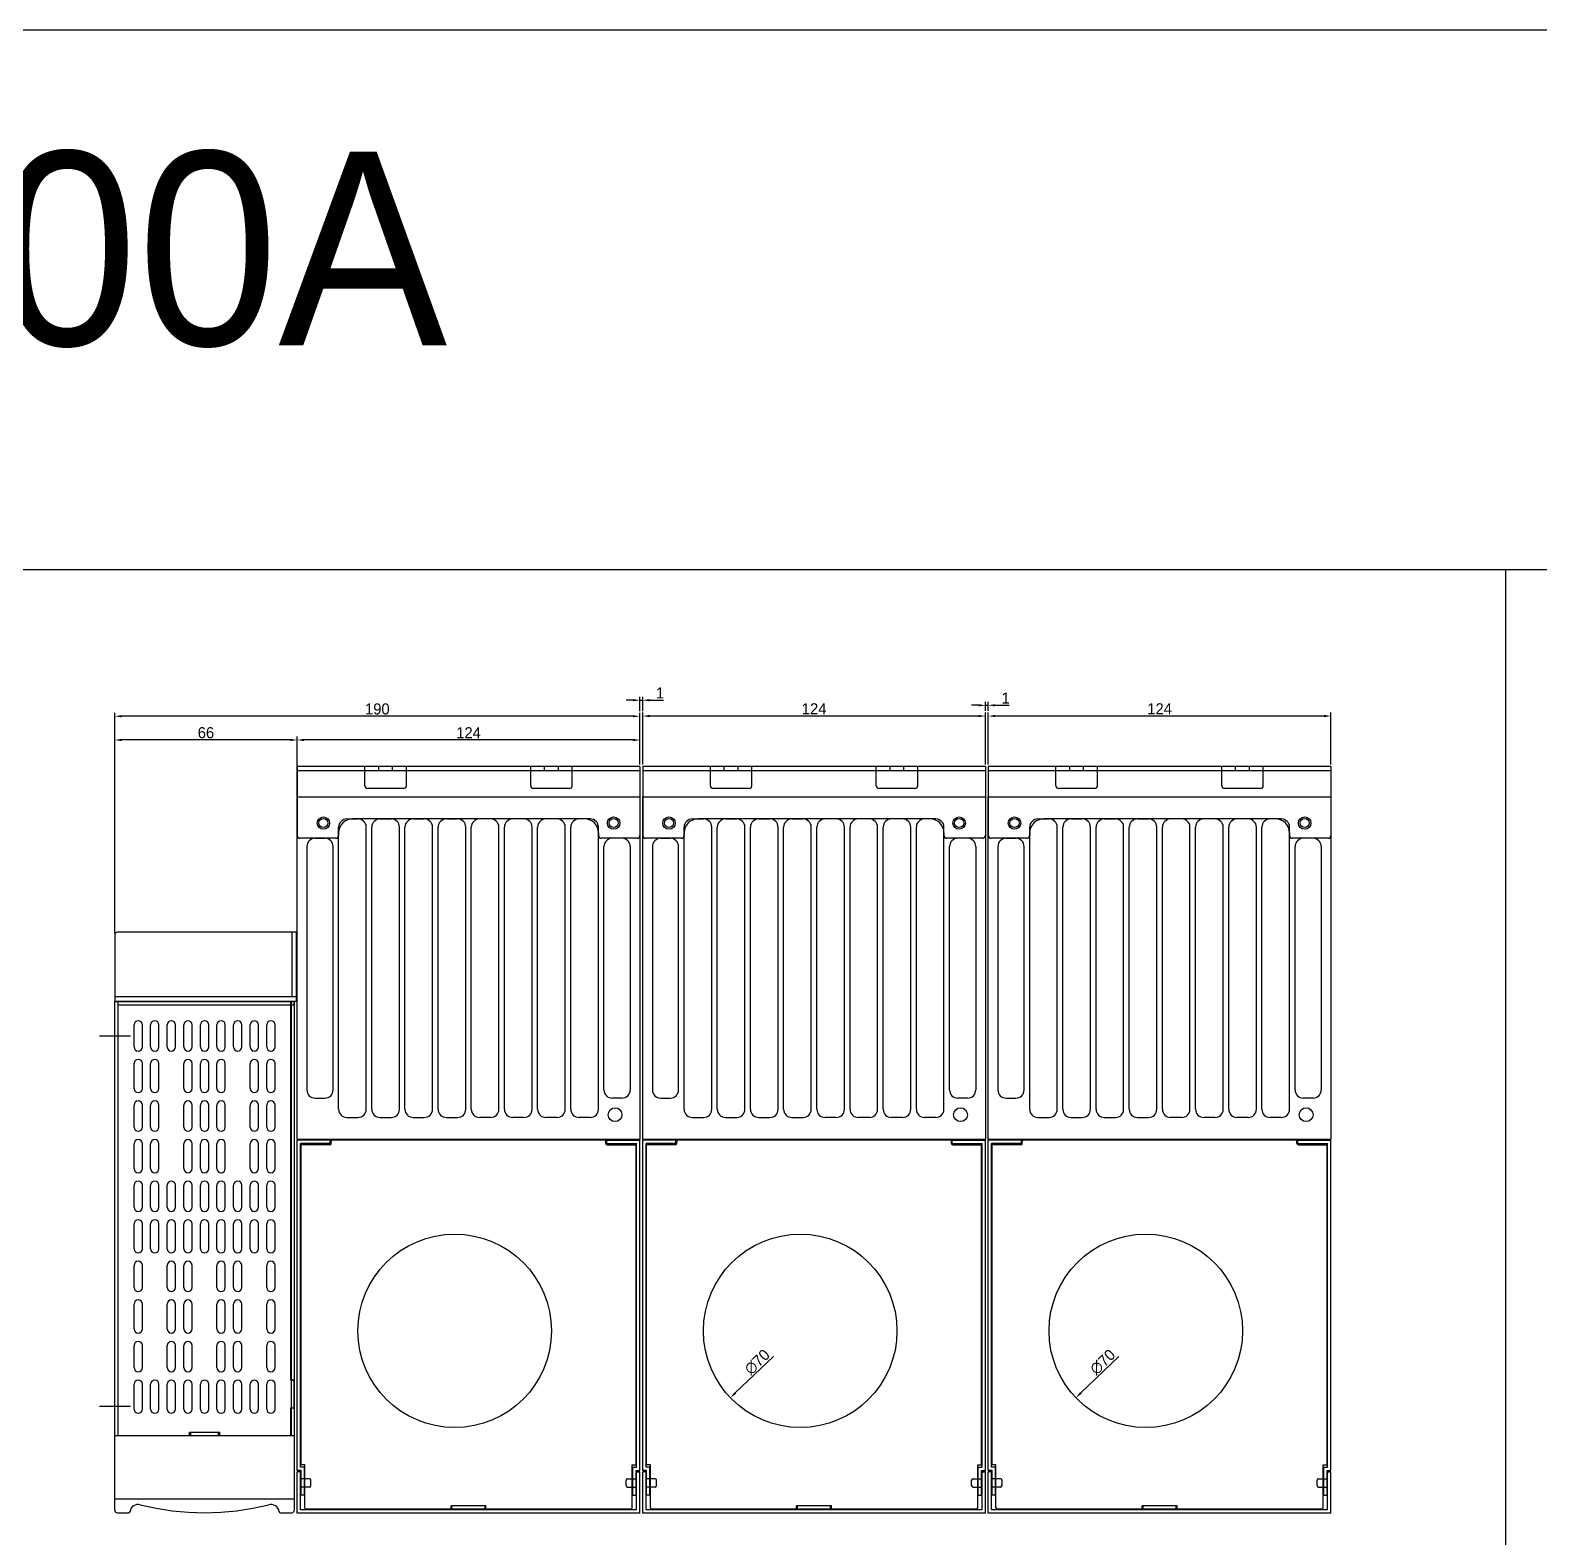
# Model space of a CAD drawing. Header units: millimetres. Extents: x 18670 to 20876, y -1616 to -172.
# Drawn here: x 19784 to 20330, y -718 to -172 of the extents above; entities that cross this region are included whole.
import ezdxf

# ---------------------------------------------------------------- set-up
doc = ezdxf.new("R2010")
doc.units = ezdxf.units.MM
for name, color, linetype in [('CASE', 7, 'Continuous'), ('CASE BRACKET', 7, 'Continuous'), ('CASE COVER', 7, 'Continuous'), ('PCB BASE', 7, 'Continuous'), ('PCB BODY', 7, 'Continuous'), ('방열판', 7, 'Continuous')]:
    doc.layers.add(name, color=color, linetype=linetype)
doc.dimstyles.new('ISO-25', dxfattribs={"dimtxt": 4, "dimasz": 2.5, "dimexe": 1.25, "dimexo": 0.625, "dimtad": 1, "dimtxsty": 'Standard', "dimcen": 2.5, "dimclrd": 6, "dimclre": 6, "dimclrt": 1, "dimadec": 0, "dimazin": 0, "dimtfac": 1, "dimtmove": 0, "dimatfit": 3, "dimfxl": 1, "dimarcsym": 0})
doc.dimstyles.get("Standard").update_dxf_attribs({"dimtxt": 4, "dimasz": 2, "dimexe": 0.4, "dimexo": 0.9, "dimgap": 0.9, "dimtad": 1, "dimdsep": 46, "dimtxsty": 'Standard', "dimcen": 0.09, "dimclrd": 6, "dimclre": 6, "dimclrt": 4, "dimadec": 0, "dimazin": 2, "dimtfac": 1, "dimtofl": 0, "dimtmove": 0, "dimatfit": 3, "dimfxl": 1, "dimtolj": 1, "dimtzin": 0, "dimarcsym": 0})

# ---------------------------------------------------------------- blocks, each defined once
blk = doc.blocks.new('*D815')
at = {"color": 6, "lineweight": -2, "transparency": 16777216}
for p, q in [((19814.61, -499.07), (19814.61, -419.3)), ((20004.61, -438.07), (20004.61, -419.3)), ((20002.11, -420.55), (19817.11, -420.55))]:
    blk.add_line(p, q, dxfattribs=at)
at = {"color": 6, "transparency": 16777216}
for points in [[(19817.11, -420.14), (19817.11, -420.97), (19814.61, -420.55)], [(20002.11, -420.14), (20002.11, -420.97), (20004.61, -420.55)]]:
    blk.add_solid(points, dxfattribs=at)
at = {"layer": 'Defpoints', "color": 0, "transparency": 16777216}
for p in [(19814.61, -420.55), (20004.61, -438.7), (19814.61, -499.7)]:
    blk.add_point(p, dxfattribs=at)
at = {"color": 1, "transparency": 16777216, "insert": (19909.61, -417.93), "char_height": 4, "attachment_point": 5}
blk.add_mtext('190', dxfattribs=at)
blk = doc.blocks.new('*D816')
at = {"color": 6, "lineweight": -2, "transparency": 16777216}
for p, q in [((19880.61, -453.47), (19880.61, -427.89)), ((20002.11, -429.14), (19883.11, -429.14)), ((20004.61, -438.07), (20004.61, -427.89))]:
    blk.add_line(p, q, dxfattribs=at)
at = {"color": 6, "transparency": 16777216}
for points in [[(19883.11, -428.73), (19883.11, -429.56), (19880.61, -429.14)], [(20002.11, -428.73), (20002.11, -429.56), (20004.61, -429.14)]]:
    blk.add_solid(points, dxfattribs=at)
at = {"layer": 'Defpoints', "color": 0, "transparency": 16777216}
for p in [(19880.61, -429.14), (20004.61, -438.7), (19880.61, -454.1)]:
    blk.add_point(p, dxfattribs=at)
at = {"color": 1, "transparency": 16777216, "insert": (19942.61, -426.52), "char_height": 4, "attachment_point": 5}
blk.add_mtext('124', dxfattribs=at)
blk = doc.blocks.new('*D820')
at = {"color": 6, "lineweight": -2, "transparency": 16777216}
for p, q in [((19814.61, -499.07), (19814.61, -427.89)), ((19878.11, -429.14), (19817.11, -429.14)), ((19880.61, -438.07), (19880.61, -427.89))]:
    blk.add_line(p, q, dxfattribs=at)
at = {"color": 6, "transparency": 16777216}
for points in [[(19817.11, -428.73), (19817.11, -429.56), (19814.61, -429.14)], [(19878.11, -428.73), (19878.11, -429.56), (19880.61, -429.14)]]:
    blk.add_solid(points, dxfattribs=at)
at = {"layer": 'Defpoints', "color": 0, "transparency": 16777216}
for p in [(19814.61, -429.14), (19880.61, -438.7), (19814.61, -499.7)]:
    blk.add_point(p, dxfattribs=at)
at = {"color": 1, "transparency": 16777216, "insert": (19847.61, -426.52), "char_height": 4, "attachment_point": 5}
blk.add_mtext('66', dxfattribs=at)
blk = doc.blocks.new('*D822')
at = {"color": 6, "lineweight": -2, "transparency": 16777216}
for p, q in [((20005.61, -438.07), (20005.61, -419.23)), ((20127.11, -420.48), (20008.11, -420.48)), ((20129.61, -438.07), (20129.61, -419.23))]:
    blk.add_line(p, q, dxfattribs=at)
at = {"color": 6, "transparency": 16777216}
for points in [[(20008.11, -420.07), (20008.11, -420.9), (20005.61, -420.48)], [(20127.11, -420.07), (20127.11, -420.9), (20129.61, -420.48)]]:
    blk.add_solid(points, dxfattribs=at)
at = {"layer": 'Defpoints', "color": 0, "transparency": 16777216}
for p in [(20005.61, -420.48), (20005.61, -438.7), (20129.61, -438.7)]:
    blk.add_point(p, dxfattribs=at)
at = {"color": 1, "transparency": 16777216, "insert": (20067.61, -417.86), "char_height": 4, "attachment_point": 5}
blk.add_mtext('124', dxfattribs=at)
blk = doc.blocks.new('*D826')
at = {"color": 6, "lineweight": -2, "transparency": 16777216}
blk.add_line((20052.9, -652.18), (20039.12, -665.37), dxfattribs=at)
at = {"color": 6, "transparency": 16777216}
blk.add_solid([(20038.84, -665.07), (20039.41, -665.67), (20037.32, -667.09)], dxfattribs=at)
at = {"layer": 'Defpoints', "color": 0, "transparency": 16777216}
for p in [(20087.89, -618.7), (20037.32, -667.09)]:
    blk.add_point(p, dxfattribs=at)
at = {"color": 1, "transparency": 16777216, "insert": (20047.03, -654.17), "char_height": 4, "attachment_point": 5, "rotation": 43.7351}
blk.add_mtext('∅70', dxfattribs=at)
blk = doc.blocks.new('*D827')
at = {"color": 6, "lineweight": -2, "transparency": 16777216}
for p, q in [((20130.61, -438.07), (20130.61, -419.23)), ((20252.11, -420.48), (20133.11, -420.48)), ((20254.61, -438.07), (20254.61, -419.23))]:
    blk.add_line(p, q, dxfattribs=at)
at = {"color": 6, "transparency": 16777216}
for points in [[(20133.11, -420.07), (20133.11, -420.9), (20130.61, -420.48)], [(20252.11, -420.07), (20252.11, -420.9), (20254.61, -420.48)]]:
    blk.add_solid(points, dxfattribs=at)
at = {"layer": 'Defpoints', "color": 0, "transparency": 16777216}
for p in [(20130.61, -420.48), (20130.61, -438.7), (20254.61, -438.7)]:
    blk.add_point(p, dxfattribs=at)
at = {"color": 1, "transparency": 16777216, "insert": (20192.61, -417.86), "char_height": 4, "attachment_point": 5}
blk.add_mtext('124', dxfattribs=at)
blk = doc.blocks.new('*D832')
at = {"color": 6, "lineweight": -2, "transparency": 16777216}
blk.add_line((20177.9, -652.18), (20164.12, -665.37), dxfattribs=at)
at = {"color": 6, "transparency": 16777216}
blk.add_solid([(20163.84, -665.07), (20164.41, -665.67), (20162.32, -667.09)], dxfattribs=at)
at = {"layer": 'Defpoints', "color": 0, "transparency": 16777216}
for p in [(20212.89, -618.7), (20162.32, -667.09)]:
    blk.add_point(p, dxfattribs=at)
at = {"color": 1, "transparency": 16777216, "insert": (20172.03, -654.17), "char_height": 4, "attachment_point": 5, "rotation": 43.7351}
blk.add_mtext('∅70', dxfattribs=at)
blk = doc.blocks.new('*D772')
at = {"color": 6, "lineweight": -2, "transparency": 16777216}
for p, q in [((20002.11, -414.76), (19999.61, -414.76)), ((20004.61, -418.68), (20004.61, -413.51)), ((20004.61, -414.76), (20005.61, -414.76)), ((20005.61, -418.68), (20005.61, -413.51)), ((20008.11, -414.76), (20013.19, -414.76))]:
    blk.add_line(p, q, dxfattribs=at)
at = {"color": 6, "transparency": 16777216}
for points in [[(20002.11, -414.34), (20002.11, -415.17), (20004.61, -414.76)], [(20008.11, -414.34), (20008.11, -415.17), (20005.61, -414.76)]]:
    blk.add_solid(points, dxfattribs=at)
at = {"layer": 'Defpoints', "color": 0, "transparency": 16777216}
for p in [(20005.61, -414.76), (20004.61, -419.3), (20005.61, -419.3)]:
    blk.add_point(p, dxfattribs=at)
at = {"color": 1, "transparency": 16777216, "insert": (20011.9, -412.13), "char_height": 4, "attachment_point": 5}
blk.add_mtext('1', dxfattribs=at)
blk = doc.blocks.new('*D773')
at = {"color": 6, "lineweight": -2, "transparency": 16777216}
for p, q in [((20127.11, -416.59), (20124.61, -416.59)), ((20129.61, -418.61), (20129.61, -415.34)), ((20129.61, -416.59), (20130.61, -416.59)), ((20130.61, -418.61), (20130.61, -415.34)), ((20133.11, -416.59), (20138.19, -416.59))]:
    blk.add_line(p, q, dxfattribs=at)
at = {"color": 6, "transparency": 16777216}
for points in [[(20127.11, -416.18), (20127.11, -417.01), (20129.61, -416.59)], [(20133.11, -416.18), (20133.11, -417.01), (20130.61, -416.59)]]:
    blk.add_solid(points, dxfattribs=at)
at = {"layer": 'Defpoints', "color": 0, "transparency": 16777216}
for p in [(20129.61, -419.23), (20130.61, -416.59), (20130.61, -419.23)]:
    blk.add_point(p, dxfattribs=at)
at = {"color": 1, "transparency": 16777216, "insert": (20136.9, -413.97), "char_height": 4, "attachment_point": 5}
blk.add_mtext('1', dxfattribs=at)

msp = doc.modelspace()

# ---------------------------------------------------------------- linework, layer by layer
for p, q in [((20876.286, -172.361), (18669.776, -172.361)), ((20876.286, -367.636), (18669.776, -367.636)), ((20317.684, -367.636), (20317.684, -1615.542))]:
    msp.add_line(p, q)
at = {"layer": 'CASE'}
for p, q in [((19814.606, -680.699), (19814.606, -523.699)), ((19814.606, -523.699), (19879.606, -523.699)), ((19815.806, -680.699), (19815.806, -523.699)), ((19878.306, -660.699), (19878.306, -523.699)), ((19878.406, -523.699), (19878.406, -660.699)), ((19879.506, -524.899), (19879.506, -523.699)), ((19879.606, -680.699), (19879.606, -523.699)), ((19815.806, -524.899), (19879.506, -524.899)), ((19878.406, -524.999), (19879.606, -524.999)), ((19821.603, -540.2), (19821.603, -532.2)), ((19824.603, -540.2), (19824.603, -532.2)), ((19827.603, -540.2), (19827.603, -532.2)), ((19830.603, -540.2), (19830.603, -532.2)), ((19833.603, -540.2), (19833.603, -532.2)), ((19836.603, -540.2), (19836.603, -532.2)), ((19839.603, -540.2), (19839.603, -532.2)), ((19842.603, -540.2), (19842.603, -532.2)), ((19845.603, -540.2), (19845.603, -532.2)), ((19848.603, -540.2), (19848.603, -532.2)), ((19851.603, -540.2), (19851.603, -532.2)), ((19854.603, -540.2), (19854.603, -532.2)), ((19857.603, -540.2), (19857.603, -532.2)), ((19860.603, -540.2), (19860.603, -532.2)), ((19863.603, -540.2), (19863.603, -532.2)), ((19866.603, -540.2), (19866.603, -532.2)), ((19869.603, -540.2), (19869.603, -532.2)), ((19872.603, -540.2), (19872.603, -532.2)), ((19809.1, -536.199), (19820.352, -536.199)), ((19821.603, -555.2), (19821.603, -546.2)), ((19824.603, -555.2), (19824.603, -546.2)), ((19827.603, -555.2), (19827.603, -546.2)), ((19830.603, -555.2), (19830.603, -546.2)), ((19839.603, -555.2), (19839.603, -546.2)), ((19842.603, -555.2), (19842.603, -546.2)), ((19845.603, -555.2), (19845.603, -546.2)), ((19848.603, -555.2), (19848.603, -546.2)), ((19851.603, -555.2), (19851.603, -546.2)), ((19854.603, -555.2), (19854.603, -546.2)), ((19863.603, -555.2), (19863.603, -546.2)), ((19866.603, -555.2), (19866.603, -546.2)), ((19869.603, -555.2), (19869.603, -546.2)), ((19872.603, -555.2), (19872.603, -546.2)), ((19821.603, -569.2), (19821.603, -561.2)), ((19824.603, -569.2), (19824.603, -561.2)), ((19827.603, -569.2), (19827.603, -561.2)), ((19830.603, -569.2), (19830.603, -561.2)), ((19839.603, -569.2), (19839.603, -561.2)), ((19842.603, -569.2), (19842.603, -561.2)), ((19845.603, -569.2), (19845.603, -561.2)), ((19848.603, -569.2), (19848.603, -561.2)), ((19851.603, -569.2), (19851.603, -561.2)), ((19854.603, -569.2), (19854.603, -561.2)), ((19863.603, -569.2), (19863.603, -561.2)), ((19866.603, -569.2), (19866.603, -561.2)), ((19869.603, -569.2), (19869.603, -561.2)), ((19872.603, -569.2), (19872.603, -561.2)), ((19821.603, -584.2), (19821.603, -575.2)), ((19824.603, -584.2), (19824.603, -575.2)), ((19827.603, -584.2), (19827.603, -575.2)), ((19830.603, -584.2), (19830.603, -575.2)), ((19839.603, -584.2), (19839.603, -575.2)), ((19842.603, -584.2), (19842.603, -575.2)), ((19845.603, -584.2), (19845.603, -575.2)), ((19848.603, -584.2), (19848.603, -575.2)), ((19851.603, -584.2), (19851.603, -575.2)), ((19854.603, -584.2), (19854.603, -575.2)), ((19863.603, -584.2), (19863.603, -575.2)), ((19866.603, -584.2), (19866.603, -575.2)), ((19869.603, -584.2), (19869.603, -575.2)), ((19872.603, -584.2), (19872.603, -575.2)), ((19892.606, -573.899), (19880.606, -573.899)), ((19880.606, -693.399), (19880.606, -573.899)), ((19892.606, -575.099), (19881.806, -575.099)), ((19881.806, -692.199), (19881.806, -575.099)), ((19892.406, -575.599), (19882.006, -575.599)), ((19882.006, -691.399), (19882.006, -575.599)), ((19892.606, -575.099), (19892.606, -573.899)), ((19892.906, -575.099), (19892.906, -574.399)), ((19991.806, -573.899), (19893.406, -573.899)), ((19992.306, -575.099), (19992.306, -574.399)), ((19992.606, -573.899), (20004.606, -573.899)), ((19992.606, -575.099), (19992.606, -573.899)), ((19992.606, -575.099), (20003.406, -575.099)), ((19992.806, -575.599), (20003.206, -575.599)), ((20003.206, -691.399), (20003.206, -575.599)), ((20003.406, -692.199), (20003.406, -575.099)), ((20004.606, -693.399), (20004.606, -573.899)), ((20017.606, -573.899), (20005.606, -573.899)), ((20005.606, -693.399), (20005.606, -573.899)), ((20017.606, -575.099), (20006.806, -575.099)), ((20006.806, -692.199), (20006.806, -575.099)), ((20017.406, -575.599), (20007.006, -575.599)), ((20007.006, -691.399), (20007.006, -575.599)), ((20017.606, -575.099), (20017.606, -573.899)), ((20017.906, -575.099), (20017.906, -574.399)), ((20116.806, -573.899), (20018.406, -573.899)), ((20117.306, -575.099), (20117.306, -574.399)), ((20117.606, -573.899), (20129.606, -573.899)), ((20117.606, -575.099), (20117.606, -573.899)), ((20117.606, -575.099), (20128.406, -575.099)), ((20117.806, -575.599), (20128.206, -575.599)), ((20128.206, -691.399), (20128.206, -575.599)), ((20128.406, -692.199), (20128.406, -575.099)), ((20129.606, -693.399), (20129.606, -573.899)), ((20142.606, -573.899), (20130.606, -573.899)), ((20130.606, -693.399), (20130.606, -573.899)), ((20142.606, -575.099), (20131.806, -575.099)), ((20131.806, -692.199), (20131.806, -575.099)), ((20142.406, -575.599), (20132.006, -575.599)), ((20132.006, -691.399), (20132.006, -575.599)), ((20142.606, -575.099), (20142.606, -573.899)), ((20142.906, -575.099), (20142.906, -574.399)), ((20241.806, -573.899), (20143.406, -573.899)), ((20242.306, -575.099), (20242.306, -574.399)), ((20242.606, -573.899), (20254.606, -573.899)), ((20242.606, -575.099), (20242.606, -573.899)), ((20242.606, -575.099), (20253.406, -575.099)), ((20242.806, -575.599), (20253.206, -575.599)), ((20253.206, -691.399), (20253.206, -575.599)), ((20253.406, -692.199), (20253.406, -575.099)), ((20254.606, -693.399), (20254.606, -573.899)), ((19821.603, -598.2), (19821.603, -590.2)), ((19824.603, -598.2), (19824.603, -590.2)), ((19827.603, -598.2), (19827.603, -590.2)), ((19830.603, -598.2), (19830.603, -590.2)), ((19833.603, -598.2), (19833.603, -590.2)), ((19836.603, -598.2), (19836.603, -590.2)), ((19839.603, -598.2), (19839.603, -590.2)), ((19842.603, -598.2), (19842.603, -590.2)), ((19845.603, -598.2), (19845.603, -590.2)), ((19848.603, -598.2), (19848.603, -590.2)), ((19851.603, -598.2), (19851.603, -590.2)), ((19854.603, -598.2), (19854.603, -590.2)), ((19857.603, -598.2), (19857.603, -590.2)), ((19860.603, -598.2), (19860.603, -590.2)), ((19863.603, -598.2), (19863.603, -590.2)), ((19866.603, -598.2), (19866.603, -590.2)), ((19869.603, -598.2), (19869.603, -590.2)), ((19872.603, -598.2), (19872.603, -590.2)), ((19821.603, -613.2), (19821.603, -604.2)), ((19824.603, -613.2), (19824.603, -604.2)), ((19827.603, -613.2), (19827.603, -604.2)), ((19830.603, -613.2), (19830.603, -604.2)), ((19833.603, -613.2), (19833.603, -604.2)), ((19836.603, -613.2), (19836.603, -604.2)), ((19839.603, -613.2), (19839.603, -604.2)), ((19842.603, -613.2), (19842.603, -604.2)), ((19845.603, -613.2), (19845.603, -604.2)), ((19848.603, -613.2), (19848.603, -604.2)), ((19851.603, -613.2), (19851.603, -604.2)), ((19854.603, -613.2), (19854.603, -604.2)), ((19857.603, -613.2), (19857.603, -604.2)), ((19860.603, -613.2), (19860.603, -604.2)), ((19863.603, -613.2), (19863.603, -604.2)), ((19866.603, -613.2), (19866.603, -604.2)), ((19869.603, -613.2), (19869.603, -604.2)), ((19872.603, -613.2), (19872.603, -604.2)), ((19821.603, -627.2), (19821.603, -619.2)), ((19824.603, -627.2), (19824.603, -619.2)), ((19833.603, -627.2), (19833.603, -619.2)), ((19836.603, -627.2), (19836.603, -619.2)), ((19839.603, -627.2), (19839.603, -619.2)), ((19842.603, -627.2), (19842.603, -619.2)), ((19851.603, -627.2), (19851.603, -619.2)), ((19854.603, -627.2), (19854.603, -619.2)), ((19857.603, -627.2), (19857.603, -619.2)), ((19860.603, -627.2), (19860.603, -619.2)), ((19869.603, -627.2), (19869.603, -619.2)), ((19872.603, -627.2), (19872.603, -619.2)), ((19821.603, -642.2), (19821.603, -633.2)), ((19824.603, -642.2), (19824.603, -633.2)), ((19833.603, -642.2), (19833.603, -633.2)), ((19836.603, -642.2), (19836.603, -633.2)), ((19839.603, -642.2), (19839.603, -633.2)), ((19842.603, -642.2), (19842.603, -633.2)), ((19851.603, -642.2), (19851.603, -633.2)), ((19854.603, -642.2), (19854.603, -633.2)), ((19857.603, -642.2), (19857.603, -633.2)), ((19860.603, -642.2), (19860.603, -633.2)), ((19869.603, -642.2), (19869.603, -633.2)), ((19872.603, -642.2), (19872.603, -633.2)), ((19821.603, -656.2), (19821.603, -648.2)), ((19824.603, -656.2), (19824.603, -648.2)), ((19833.603, -656.2), (19833.603, -648.2)), ((19836.603, -656.2), (19836.603, -648.2)), ((19839.603, -656.2), (19839.603, -648.2)), ((19842.603, -656.2), (19842.603, -648.2)), ((19851.603, -656.2), (19851.603, -648.2)), ((19854.603, -656.2), (19854.603, -648.2)), ((19857.603, -656.2), (19857.603, -648.2)), ((19860.603, -656.2), (19860.603, -648.2)), ((19869.603, -656.2), (19869.603, -648.2)), ((19872.603, -656.2), (19872.603, -648.2)), ((19878.306, -660.699), (19879.506, -660.699)), ((19878.406, -660.599), (19879.606, -660.599)), ((19878.406, -660.699), (19878.406, -670.699)), ((19879.506, -670.699), (19879.506, -660.699)), ((19821.603, -671.2), (19821.603, -662.2)), ((19824.603, -671.2), (19824.603, -662.2)), ((19827.603, -671.2), (19827.603, -662.2)), ((19830.603, -671.2), (19830.603, -662.2)), ((19833.603, -671.2), (19833.603, -662.2)), ((19836.603, -671.2), (19836.603, -662.2)), ((19839.603, -671.2), (19839.603, -662.2)), ((19842.603, -671.2), (19842.603, -662.2)), ((19845.603, -671.2), (19845.603, -662.2)), ((19848.603, -671.2), (19848.603, -662.2)), ((19851.603, -671.2), (19851.603, -662.2)), ((19854.603, -671.2), (19854.603, -662.2)), ((19857.603, -671.2), (19857.603, -662.2)), ((19860.603, -671.2), (19860.603, -662.2)), ((19863.603, -671.2), (19863.603, -662.2)), ((19866.603, -671.2), (19866.603, -662.2)), ((19869.603, -671.2), (19869.603, -662.2)), ((19872.603, -671.2), (19872.603, -662.2)), ((19809.1, -670.199), (19820.352, -670.199)), ((19878.306, -670.699), (19879.506, -670.699)), ((19878.306, -680.699), (19878.306, -670.699)), ((19878.406, -670.699), (19878.406, -680.699)), ((19878.406, -670.799), (19879.606, -670.799)), ((19814.606, -680.699), (19841.606, -680.699)), ((19814.606, -680.699), (19841.606, -680.699)), ((19841.606, -679.499), (19852.606, -679.499)), ((19841.606, -680.699), (19841.606, -679.499)), ((19842.106, -680.699), (19842.106, -679.499)), ((19842.106, -680.699), (19852.106, -680.699)), ((19852.106, -680.699), (19852.106, -679.499)), ((19852.606, -680.699), (19852.606, -679.499)), ((19852.606, -680.699), (19879.606, -680.699)), ((19852.606, -680.699), (19879.606, -680.699)), ((19882.006, -693.399), (19880.606, -693.399)), ((19883.206, -692.199), (19881.806, -692.199)), ((19883.406, -691.399), (19882.006, -691.399)), ((19882.006, -702.399), (19882.006, -693.399)), ((19883.206, -702.399), (19883.206, -692.199)), ((19883.406, -706.899), (19883.406, -691.399)), ((20001.806, -706.899), (20001.806, -691.399)), ((20001.806, -691.399), (20003.206, -691.399)), ((20002.006, -702.399), (20002.006, -692.199)), ((20002.006, -692.199), (20003.406, -692.199)), ((20003.206, -702.399), (20003.206, -693.399)), ((20003.206, -693.399), (20004.606, -693.399)), ((20007.006, -693.399), (20005.606, -693.399)), ((20008.206, -692.199), (20006.806, -692.199)), ((20008.406, -691.399), (20007.006, -691.399)), ((20007.006, -702.399), (20007.006, -693.399)), ((20008.206, -702.399), (20008.206, -692.199)), ((20008.406, -706.899), (20008.406, -691.399)), ((20126.806, -706.899), (20126.806, -691.399)), ((20126.806, -691.399), (20128.206, -691.399)), ((20127.006, -702.399), (20127.006, -692.199)), ((20127.006, -692.199), (20128.406, -692.199)), ((20128.206, -702.399), (20128.206, -693.399)), ((20128.206, -693.399), (20129.606, -693.399)), ((20132.006, -693.399), (20130.606, -693.399)), ((20133.206, -692.199), (20131.806, -692.199)), ((20133.406, -691.399), (20132.006, -691.399)), ((20132.006, -702.399), (20132.006, -693.399)), ((20133.206, -702.399), (20133.206, -692.199)), ((20133.406, -706.899), (20133.406, -691.399)), ((20251.806, -706.899), (20251.806, -691.399)), ((20251.806, -691.399), (20253.206, -691.399)), ((20252.006, -702.399), (20252.006, -692.199)), ((20252.006, -692.199), (20253.406, -692.199)), ((20253.206, -702.399), (20253.206, -693.399)), ((20253.206, -693.399), (20254.606, -693.399)), ((19883.206, -702.399), (19882.006, -702.399)), ((20002.006, -702.399), (20003.206, -702.399)), ((20008.206, -702.399), (20007.006, -702.399)), ((20127.006, -702.399), (20128.206, -702.399)), ((20133.206, -702.399), (20132.006, -702.399)), ((20252.006, -702.399), (20253.206, -702.399)), ((19936.306, -707.399), (19883.906, -707.399)), ((19948.906, -706.199), (19936.306, -706.199)), ((19936.306, -707.399), (19936.306, -706.199)), ((19936.606, -707.399), (19936.606, -706.199)), ((19948.606, -707.399), (19936.606, -707.399)), ((19948.606, -707.399), (19948.606, -706.199)), ((19948.906, -707.399), (19948.906, -706.199)), ((20001.306, -707.399), (19948.906, -707.399)), ((20061.306, -707.399), (20008.906, -707.399)), ((20073.906, -706.199), (20061.306, -706.199)), ((20061.306, -707.399), (20061.306, -706.199)), ((20061.606, -707.399), (20061.606, -706.199)), ((20073.606, -707.399), (20061.606, -707.399)), ((20073.606, -707.399), (20073.606, -706.199)), ((20073.906, -707.399), (20073.906, -706.199)), ((20126.306, -707.399), (20073.906, -707.399)), ((20186.306, -707.399), (20133.906, -707.399)), ((20198.906, -706.199), (20186.306, -706.199)), ((20186.306, -707.399), (20186.306, -706.199)), ((20186.606, -707.399), (20186.606, -706.199)), ((20198.606, -707.399), (20186.606, -707.399)), ((20198.606, -707.399), (20198.606, -706.199)), ((20198.906, -707.399), (20198.906, -706.199)), ((20251.306, -707.399), (20198.906, -707.399))]:
    msp.add_line(p, q, dxfattribs=at)
for centre in [(19937.606, -642.899), (20062.606, -642.899), (20187.606, -642.899)]:
    msp.add_circle(centre, 35, dxfattribs=at)
for centre, radius, start, end in [((19823.103, -532.2), 1.5, 0, 180), ((19829.103, -532.2), 1.5, 0, 180), ((19835.103, -532.2), 1.5, 0, 180), ((19841.103, -532.2), 1.5, 0, 180), ((19847.103, -532.2), 1.5, 0, 180), ((19853.103, -532.2), 1.5, 0, 180), ((19859.103, -532.2), 1.5, 0, 180), ((19865.103, -532.2), 1.5, 0, 180), ((19871.103, -532.2), 1.5, 0, 180), ((19823.103, -540.2), 1.5, 180, 0), ((19829.103, -540.2), 1.5, 180, 0), ((19835.103, -540.2), 1.5, 180, 0), ((19841.103, -540.2), 1.5, 180, 0), ((19847.103, -540.2), 1.5, 180, 0), ((19853.103, -540.2), 1.5, 180, 0), ((19859.103, -540.2), 1.5, 180, 0), ((19865.103, -540.2), 1.5, 180, 0), ((19871.103, -540.2), 1.5, 180, 0), ((19823.103, -546.2), 1.5, 0, 180), ((19829.103, -546.2), 1.5, 0, 180), ((19841.103, -546.2), 1.5, 0, 180), ((19847.103, -546.2), 1.5, 0, 180), ((19853.103, -546.2), 1.5, 0, 180), ((19865.103, -546.2), 1.5, 0, 180), ((19871.103, -546.2), 1.5, 0, 180), ((19823.103, -555.2), 1.5, 180, 0), ((19829.103, -555.2), 1.5, 180, 0), ((19841.103, -555.2), 1.5, 180, 0), ((19847.103, -555.2), 1.5, 180, 0), ((19853.103, -555.2), 1.5, 180, 0), ((19865.103, -555.2), 1.5, 180, 0), ((19871.103, -555.2), 1.5, 180, 0), ((19823.103, -561.2), 1.5, 0, 180), ((19829.103, -561.2), 1.5, 0, 180), ((19841.103, -561.2), 1.5, 0, 180), ((19847.103, -561.2), 1.5, 0, 180), ((19853.103, -561.2), 1.5, 0, 180), ((19865.103, -561.2), 1.5, 0, 180), ((19871.103, -561.2), 1.5, 0, 180), ((19823.103, -569.2), 1.5, 180, 0), ((19829.103, -569.2), 1.5, 180, 0), ((19841.103, -569.2), 1.5, 180, 0), ((19847.103, -569.2), 1.5, 180, 0), ((19853.103, -569.2), 1.5, 180, 0), ((19865.103, -569.2), 1.5, 180, 0), ((19871.103, -569.2), 1.5, 180, 0), ((19823.103, -575.2), 1.5, 0, 180), ((19829.103, -575.2), 1.5, 0, 180), ((19841.103, -575.2), 1.5, 0, 180), ((19847.103, -575.2), 1.5, 0, 180), ((19853.103, -575.2), 1.5, 0, 180), ((19865.103, -575.2), 1.5, 0, 180), ((19871.103, -575.2), 1.5, 0, 180), ((19892.406, -575.099), 0.5, 270, 0), ((19893.406, -574.399), 0.5, 90, 180), ((19991.806, -574.399), 0.5, 0, 90), ((19992.806, -575.099), 0.5, 180, 270), ((20017.406, -575.099), 0.5, 270, 0), ((20018.406, -574.399), 0.5, 90, 180), ((20116.806, -574.399), 0.5, 0, 90), ((20117.806, -575.099), 0.5, 180, 270), ((20142.406, -575.099), 0.5, 270, 0), ((20143.406, -574.399), 0.5, 90, 180), ((20241.806, -574.399), 0.5, 0, 90), ((20242.806, -575.099), 0.5, 180, 270), ((19823.103, -584.2), 1.5, 180, 0), ((19829.103, -584.2), 1.5, 180, 0), ((19841.103, -584.2), 1.5, 180, 0), ((19847.103, -584.2), 1.5, 180, 0), ((19853.103, -584.2), 1.5, 180, 0), ((19865.103, -584.2), 1.5, 180, 0), ((19871.103, -584.2), 1.5, 180, 0), ((19823.103, -590.2), 1.5, 0, 180), ((19829.103, -590.2), 1.5, 0, 180), ((19835.103, -590.2), 1.5, 0, 180), ((19841.103, -590.2), 1.5, 0, 180), ((19847.103, -590.2), 1.5, 0, 180), ((19853.103, -590.2), 1.5, 0, 180), ((19859.103, -590.2), 1.5, 0, 180), ((19865.103, -590.2), 1.5, 0, 180), ((19871.103, -590.2), 1.5, 0, 180), ((19823.103, -598.2), 1.5, 180, 0), ((19829.103, -598.2), 1.5, 180, 0), ((19835.103, -598.2), 1.5, 180, 0), ((19841.103, -598.2), 1.5, 180, 0), ((19847.103, -598.2), 1.5, 180, 0), ((19853.103, -598.2), 1.5, 180, 0), ((19859.103, -598.2), 1.5, 180, 0), ((19865.103, -598.2), 1.5, 180, 0), ((19871.103, -598.2), 1.5, 180, 0), ((19823.103, -604.2), 1.5, 0, 180), ((19829.103, -604.2), 1.5, 0, 180), ((19835.103, -604.2), 1.5, 0, 180), ((19841.103, -604.2), 1.5, 0, 180), ((19847.103, -604.2), 1.5, 0, 180), ((19853.103, -604.2), 1.5, 0, 180), ((19859.103, -604.2), 1.5, 0, 180), ((19865.103, -604.2), 1.5, 0, 180), ((19871.103, -604.2), 1.5, 0, 180), ((19823.103, -613.2), 1.5, 180, 0), ((19829.103, -613.2), 1.5, 180, 0), ((19835.103, -613.2), 1.5, 180, 0), ((19841.103, -613.2), 1.5, 180, 0), ((19847.103, -613.2), 1.5, 180, 0), ((19853.103, -613.2), 1.5, 180, 0), ((19859.103, -613.2), 1.5, 180, 0), ((19865.103, -613.2), 1.5, 180, 0), ((19871.103, -613.2), 1.5, 180, 0), ((19823.103, -619.2), 1.5, 0, 180), ((19835.103, -619.2), 1.5, 0, 180), ((19841.103, -619.2), 1.5, 0, 180), ((19853.103, -619.2), 1.5, 0, 180), ((19859.103, -619.2), 1.5, 0, 180), ((19871.103, -619.2), 1.5, 0, 180), ((19823.103, -627.2), 1.5, 180, 0), ((19835.103, -627.2), 1.5, 180, 0), ((19841.103, -627.2), 1.5, 180, 0), ((19853.103, -627.2), 1.5, 180, 0), ((19859.103, -627.2), 1.5, 180, 0), ((19871.103, -627.2), 1.5, 180, 0), ((19823.103, -633.2), 1.5, 0, 180), ((19835.103, -633.2), 1.5, 0, 180), ((19841.103, -633.2), 1.5, 0, 180), ((19853.103, -633.2), 1.5, 0, 180), ((19859.103, -633.2), 1.5, 0, 180), ((19871.103, -633.2), 1.5, 0, 180), ((19823.103, -642.2), 1.5, 180, 0), ((19835.103, -642.2), 1.5, 180, 0), ((19841.103, -642.2), 1.5, 180, 0), ((19853.103, -642.2), 1.5, 180, 0), ((19859.103, -642.2), 1.5, 180, 0), ((19871.103, -642.2), 1.5, 180, 0), ((19823.103, -648.2), 1.5, 0, 180), ((19835.103, -648.2), 1.5, 0, 180), ((19841.103, -648.2), 1.5, 0, 180), ((19853.103, -648.2), 1.5, 0, 180), ((19859.103, -648.2), 1.5, 0, 180), ((19871.103, -648.2), 1.5, 0, 180), ((19823.103, -656.2), 1.5, 180, 0), ((19823.103, -662.2), 1.5, 0, 180), ((19829.103, -662.2), 1.5, 0, 180), ((19835.103, -656.2), 1.5, 180, 0), ((19835.103, -662.2), 1.5, 0, 180), ((19841.103, -656.2), 1.5, 180, 0), ((19841.103, -662.2), 1.5, 0, 180), ((19847.103, -662.2), 1.5, 0, 180), ((19853.103, -656.2), 1.5, 180, 0), ((19853.103, -662.2), 1.5, 0, 180), ((19859.103, -656.2), 1.5, 180, 0), ((19859.103, -662.2), 1.5, 0, 180), ((19865.103, -662.2), 1.5, 0, 180), ((19871.103, -656.2), 1.5, 180, 0), ((19871.103, -662.2), 1.5, 0, 180), ((19823.103, -671.2), 1.5, 180, 0), ((19829.103, -671.2), 1.5, 180, 0), ((19835.103, -671.2), 1.5, 180, 0), ((19841.103, -671.2), 1.5, 180, 0), ((19847.103, -671.2), 1.5, 180, 0), ((19853.103, -671.2), 1.5, 180, 0), ((19859.103, -671.2), 1.5, 180, 0), ((19865.103, -671.2), 1.5, 180, 0), ((19871.103, -671.2), 1.5, 180, 0), ((19883.906, -706.899), 0.5, 180, 270), ((20001.306, -706.899), 0.5, 270, 0), ((20008.906, -706.899), 0.5, 180, 270), ((20126.306, -706.899), 0.5, 270, 0), ((20133.906, -706.899), 0.5, 180, 270), ((20251.306, -706.899), 0.5, 270, 0)]:
    msp.add_arc(centre, radius, start, end, dxfattribs=at)
at = {"layer": 'CASE BRACKET', "color": 2}
for p, q in [((20004.606, -438.699), (19880.606, -438.699)), ((19880.606, -438.699), (19880.606, -463.699)), ((20004.606, -440.299), (19880.606, -440.299)), ((19905.106, -440.299), (19905.106, -438.699)), ((19905.106, -445.699), (19905.106, -440.299)), ((19910.106, -440.299), (19910.106, -438.699)), ((19915.106, -440.299), (19915.106, -438.699)), ((19920.106, -440.299), (19920.106, -438.699)), ((19920.106, -445.699), (19920.106, -440.299)), ((19965.106, -440.299), (19965.106, -438.699)), ((19965.106, -445.699), (19965.106, -440.299)), ((19970.106, -440.299), (19970.106, -438.699)), ((19975.106, -440.299), (19975.106, -438.699)), ((19980.106, -440.299), (19980.106, -438.699)), ((19980.106, -445.699), (19980.106, -440.299)), ((20004.606, -438.699), (20004.606, -463.699)), ((20129.606, -438.699), (20005.606, -438.699)), ((20005.606, -438.699), (20005.606, -463.699)), ((20129.606, -440.299), (20005.606, -440.299)), ((20030.106, -440.299), (20030.106, -438.699)), ((20030.106, -445.699), (20030.106, -440.299)), ((20035.106, -440.299), (20035.106, -438.699)), ((20040.106, -440.299), (20040.106, -438.699)), ((20045.106, -440.299), (20045.106, -438.699)), ((20045.106, -445.699), (20045.106, -440.299)), ((20090.106, -440.299), (20090.106, -438.699)), ((20090.106, -445.699), (20090.106, -440.299)), ((20095.106, -440.299), (20095.106, -438.699)), ((20100.106, -440.299), (20100.106, -438.699)), ((20105.106, -440.299), (20105.106, -438.699)), ((20105.106, -445.699), (20105.106, -440.299)), ((20129.606, -438.699), (20129.606, -463.699)), ((20254.606, -438.699), (20130.606, -438.699)), ((20130.606, -438.699), (20130.606, -463.699)), ((20254.606, -440.299), (20130.606, -440.299)), ((20155.106, -440.299), (20155.106, -438.699)), ((20155.106, -445.699), (20155.106, -440.299)), ((20160.106, -440.299), (20160.106, -438.699)), ((20165.106, -440.299), (20165.106, -438.699)), ((20170.106, -440.299), (20170.106, -438.699)), ((20170.106, -445.699), (20170.106, -440.299)), ((20215.106, -440.299), (20215.106, -438.699)), ((20215.106, -445.699), (20215.106, -440.299)), ((20220.106, -440.299), (20220.106, -438.699)), ((20225.106, -440.299), (20225.106, -438.699)), ((20230.106, -440.299), (20230.106, -438.699)), ((20230.106, -445.699), (20230.106, -440.299)), ((20254.606, -438.699), (20254.606, -463.699)), ((19919.106, -446.699), (19906.106, -446.699)), ((19979.106, -446.699), (19966.106, -446.699)), ((20044.106, -446.699), (20031.106, -446.699)), ((20104.106, -446.699), (20091.106, -446.699)), ((20169.106, -446.699), (20156.106, -446.699)), ((20229.106, -446.699), (20216.106, -446.699)), ((19984.606, -457.699), (19900.606, -457.699)), ((20109.606, -457.699), (20025.606, -457.699)), ((20234.606, -457.699), (20150.606, -457.699)), ((19895.606, -462.699), (19895.606, -463.699)), ((19989.606, -462.699), (19989.606, -463.699)), ((20020.606, -462.699), (20020.606, -463.699)), ((20114.606, -462.699), (20114.606, -463.699)), ((20145.606, -462.699), (20145.606, -463.699)), ((20239.606, -462.699), (20239.606, -463.699)), ((19894.606, -464.699), (19881.606, -464.699)), ((20003.606, -464.699), (19990.606, -464.699)), ((20019.606, -464.699), (20006.606, -464.699)), ((20128.606, -464.699), (20115.606, -464.699)), ((20144.606, -464.699), (20131.606, -464.699)), ((20253.606, -464.699), (20240.606, -464.699)), ((19814.606, -499.699), (19814.606, -523.699)), ((19880.406, -498.699), (19815.606, -498.699)), ((19878.806, -522.099), (19878.806, -498.699)), ((19880.406, -523.699), (19880.406, -498.699)), ((19880.406, -522.099), (19814.606, -522.099)), ((19880.406, -523.699), (19814.606, -523.699))]:
    msp.add_line(p, q, dxfattribs=at)
for centre in [(19890.106, -459.199), (19995.106, -459.199), (20015.106, -459.199), (20120.106, -459.199), (20140.106, -459.199), (20245.106, -459.199)]:
    msp.add_circle(centre, 2.25, dxfattribs=at)
for centre, radius, start, end in [((19906.106, -445.699), 1, 180, 270), ((19919.106, -445.699), 1, 270, 0), ((19966.106, -445.699), 1, 180, 270), ((19979.106, -445.699), 1, 270, 0), ((20031.106, -445.699), 1, 180, 270), ((20044.106, -445.699), 1, 270, 0), ((20091.106, -445.699), 1, 180, 270), ((20104.106, -445.699), 1, 270, 0), ((20156.106, -445.699), 1, 180, 270), ((20169.106, -445.699), 1, 270, 0), ((20216.106, -445.699), 1, 180, 270), ((20229.106, -445.699), 1, 270, 0), ((19900.606, -462.699), 5, 90, 180), ((19984.606, -462.699), 5, 0, 90), ((20025.606, -462.699), 5, 90, 180), ((20109.606, -462.699), 5, 0, 90), ((20150.606, -462.699), 5, 90, 180), ((20234.606, -462.699), 5, 0, 90), ((19881.606, -463.699), 1, 180, 270), ((19894.606, -463.699), 1, 270, 0), ((19990.606, -463.699), 1, 180, 270), ((20003.606, -463.699), 1, 270, 0), ((20006.606, -463.699), 1, 180, 270), ((20019.606, -463.699), 1, 270, 0), ((20115.606, -463.699), 1, 180, 270), ((20128.606, -463.699), 1, 270, 0), ((20131.606, -463.699), 1, 180, 270), ((20144.606, -463.699), 1, 270, 0), ((20240.606, -463.699), 1, 180, 270), ((20253.606, -463.699), 1, 270, 0), ((19815.606, -499.699), 1, 90, 180)]:
    msp.add_arc(centre, radius, start, end, dxfattribs=at)
at = {"layer": 'CASE COVER'}
for p, q in [((19880.606, -708.898), (19880.606, -693.898)), ((19881.806, -693.898), (19880.606, -693.898)), ((19881.806, -707.698), (19881.806, -693.898)), ((19885.106, -696.398), (19881.806, -696.398)), ((19885.606, -698.898), (19885.606, -696.898)), ((19999.606, -698.898), (19999.606, -696.898)), ((20000.106, -696.398), (20003.406, -696.398)), ((20003.406, -707.698), (20003.406, -693.898)), ((20003.406, -693.898), (20004.606, -693.898)), ((20004.606, -708.898), (20004.606, -693.898)), ((20005.606, -708.898), (20005.606, -693.898)), ((20006.806, -693.898), (20005.606, -693.898)), ((20006.806, -707.698), (20006.806, -693.898)), ((20010.106, -696.398), (20006.806, -696.398)), ((20010.606, -698.898), (20010.606, -696.898)), ((20124.606, -698.898), (20124.606, -696.898)), ((20125.106, -696.398), (20128.406, -696.398)), ((20128.406, -707.698), (20128.406, -693.898)), ((20128.406, -693.898), (20129.606, -693.898)), ((20129.606, -708.898), (20129.606, -693.898)), ((20130.606, -708.898), (20130.606, -693.898)), ((20131.806, -693.898), (20130.606, -693.898)), ((20131.806, -707.698), (20131.806, -693.898)), ((20135.106, -696.398), (20131.806, -696.398)), ((20135.606, -698.898), (20135.606, -696.898)), ((20249.606, -698.898), (20249.606, -696.898)), ((20250.106, -696.398), (20253.406, -696.398)), ((20253.406, -707.698), (20253.406, -693.898)), ((20253.406, -693.898), (20254.606, -693.898)), ((20254.606, -708.898), (20254.606, -693.898)), ((19885.106, -699.398), (19881.806, -699.398)), ((20000.106, -699.398), (20003.406, -699.398)), ((20010.106, -699.398), (20006.806, -699.398)), ((20125.106, -699.398), (20128.406, -699.398)), ((20135.106, -699.398), (20131.806, -699.398)), ((20250.106, -699.398), (20253.406, -699.398)), ((20004.606, -708.898), (19880.606, -708.898)), ((20003.406, -707.698), (19881.806, -707.698)), ((20129.606, -708.898), (20005.606, -708.898)), ((20128.406, -707.698), (20006.806, -707.698)), ((20254.606, -708.898), (20130.606, -708.898)), ((20253.406, -707.698), (20131.806, -707.698))]:
    msp.add_line(p, q, dxfattribs=at)
for centre, start, end in [((19885.106, -696.898), 0, 90), ((19885.106, -698.898), 270, 0), ((20000.106, -696.898), 90, 180), ((20000.106, -698.898), 180, 270), ((20010.106, -696.898), 0, 90), ((20010.106, -698.898), 270, 0), ((20125.106, -696.898), 90, 180), ((20125.106, -698.898), 180, 270), ((20135.106, -696.898), 0, 90), ((20135.106, -698.898), 270, 0), ((20250.106, -696.898), 90, 180), ((20250.106, -698.898), 180, 270)]:
    msp.add_arc(centre, 0.5, start, end, dxfattribs=at)
at = {"layer": 'PCB BASE'}
for p, q in [((19814.606, -703.699), (19814.606, -680.699)), ((19814.606, -680.699), (19879.606, -680.699)), ((19879.606, -703.699), (19879.606, -680.699)), ((19814.606, -703.699), (19879.606, -703.699))]:
    msp.add_line(p, q, dxfattribs=at)
at = {"layer": 'PCB BODY'}
for p, q in [((19814.606, -703.699), (19879.606, -703.699)), ((19814.606, -707.697), (19814.606, -703.699)), ((19879.606, -707.697), (19879.606, -703.699)), ((19815.606, -708.697), (19819.642, -708.697)), ((19874.57, -708.697), (19878.606, -708.697))]:
    msp.add_line(p, q, dxfattribs=at)
for centre, radius, start, end in [((19815.606, -707.697), 1, 180, 270), ((19819.642, -708.197), 0.5, 270, 351.78679), ((19823.106, -708.697), 3, 75.8242, 171.78679), ((19847.106, -613.682), 95, 255.8242, 284.1758), ((19871.106, -708.697), 3, 8.21321, 104.1758), ((19874.57, -708.197), 0.5, 188.21321, 270), ((19878.606, -707.697), 1, 270, 0)]:
    msp.add_arc(centre, radius, start, end, dxfattribs=at)
at = {"layer": '방열판', "ltscale": 10}
for p, q in [((19880.606, -573.699), (19880.606, -449.699)), ((19880.606, -449.699), (20004.606, -449.699)), ((20004.606, -449.699), (20004.606, -573.699)), ((20005.606, -573.699), (20005.606, -449.699)), ((20005.606, -449.699), (20129.606, -449.699)), ((20129.606, -449.699), (20129.606, -573.699)), ((20130.606, -573.699), (20130.606, -449.699)), ((20130.606, -449.699), (20254.606, -449.699)), ((20254.606, -449.699), (20254.606, -573.699)), ((19898.606, -457.699), (19902.606, -457.699)), ((19910.606, -457.699), (19914.606, -457.699)), ((19922.606, -457.699), (19926.606, -457.699)), ((19934.606, -457.699), (19938.606, -457.699)), ((19950.606, -457.699), (19946.606, -457.699)), ((19962.606, -457.699), (19958.606, -457.699)), ((19974.606, -457.699), (19970.606, -457.699)), ((19986.606, -457.699), (19982.606, -457.699)), ((20023.606, -457.699), (20027.606, -457.699)), ((20035.606, -457.699), (20039.606, -457.699)), ((20047.606, -457.699), (20051.606, -457.699)), ((20059.606, -457.699), (20063.606, -457.699)), ((20075.606, -457.699), (20071.606, -457.699)), ((20087.606, -457.699), (20083.606, -457.699)), ((20099.606, -457.699), (20095.606, -457.699)), ((20111.606, -457.699), (20107.606, -457.699)), ((20148.606, -457.699), (20152.606, -457.699)), ((20160.606, -457.699), (20164.606, -457.699)), ((20172.606, -457.699), (20176.606, -457.699)), ((20184.606, -457.699), (20188.606, -457.699)), ((20200.606, -457.699), (20196.606, -457.699)), ((20212.606, -457.699), (20208.606, -457.699)), ((20224.606, -457.699), (20220.606, -457.699)), ((20236.606, -457.699), (20232.606, -457.699)), ((19895.606, -562.699), (19895.606, -460.699)), ((19905.606, -562.699), (19905.606, -460.699)), ((19907.606, -562.699), (19907.606, -460.699)), ((19917.606, -562.699), (19917.606, -460.699)), ((19919.606, -562.699), (19919.606, -460.699)), ((19929.606, -562.699), (19929.606, -460.699)), ((19931.606, -562.699), (19931.606, -460.699)), ((19941.606, -562.699), (19941.606, -460.699)), ((19943.606, -562.699), (19943.606, -460.699)), ((19953.606, -562.699), (19953.606, -460.699)), ((19955.606, -562.699), (19955.606, -460.699)), ((19965.606, -562.699), (19965.606, -460.699)), ((19967.606, -562.699), (19967.606, -460.699)), ((19977.606, -562.699), (19977.606, -460.699)), ((19979.606, -562.699), (19979.606, -460.699)), ((19989.606, -562.699), (19989.606, -460.699)), ((20020.606, -562.699), (20020.606, -460.699)), ((20030.606, -562.699), (20030.606, -460.699)), ((20032.606, -562.699), (20032.606, -460.699)), ((20042.606, -562.699), (20042.606, -460.699)), ((20044.606, -562.699), (20044.606, -460.699)), ((20054.606, -562.699), (20054.606, -460.699)), ((20056.606, -562.699), (20056.606, -460.699)), ((20066.606, -562.699), (20066.606, -460.699)), ((20068.606, -562.699), (20068.606, -460.699)), ((20078.606, -562.699), (20078.606, -460.699)), ((20080.606, -562.699), (20080.606, -460.699)), ((20090.606, -562.699), (20090.606, -460.699)), ((20092.606, -562.699), (20092.606, -460.699)), ((20102.606, -562.699), (20102.606, -460.699)), ((20104.606, -562.699), (20104.606, -460.699)), ((20114.606, -562.699), (20114.606, -460.699)), ((20145.606, -562.699), (20145.606, -460.699)), ((20155.606, -562.699), (20155.606, -460.699)), ((20157.606, -562.699), (20157.606, -460.699)), ((20167.606, -562.699), (20167.606, -460.699)), ((20169.606, -562.699), (20169.606, -460.699)), ((20179.606, -562.699), (20179.606, -460.699)), ((20181.606, -562.699), (20181.606, -460.699)), ((20191.606, -562.699), (20191.606, -460.699)), ((20193.606, -562.699), (20193.606, -460.699)), ((20203.606, -562.699), (20203.606, -460.699)), ((20205.606, -562.699), (20205.606, -460.699)), ((20215.606, -562.699), (20215.606, -460.699)), ((20217.606, -562.699), (20217.606, -460.699)), ((20227.606, -562.699), (20227.606, -460.699)), ((20229.606, -562.699), (20229.606, -460.699)), ((20239.606, -562.699), (20239.606, -460.699)), ((19884.106, -467.699), (19884.106, -555.699)), ((19887.106, -464.699), (19890.606, -464.699)), ((19893.606, -555.699), (19893.606, -467.699)), ((19991.606, -555.699), (19991.606, -467.699)), ((19998.106, -464.699), (19994.606, -464.699)), ((20001.106, -467.699), (20001.106, -555.699)), ((20009.106, -467.699), (20009.106, -555.699)), ((20012.106, -464.699), (20015.606, -464.699)), ((20018.606, -555.699), (20018.606, -467.699)), ((20116.606, -555.699), (20116.606, -467.699)), ((20123.106, -464.699), (20119.606, -464.699)), ((20126.106, -467.699), (20126.106, -555.699)), ((20134.106, -467.699), (20134.106, -555.699)), ((20137.106, -464.699), (20140.606, -464.699)), ((20143.606, -555.699), (20143.606, -467.699)), ((20241.606, -555.699), (20241.606, -467.699)), ((20248.106, -464.699), (20244.606, -464.699)), ((20251.106, -467.699), (20251.106, -555.699)), ((19887.106, -558.699), (19890.606, -558.699)), ((19998.106, -558.699), (19994.606, -558.699)), ((20012.106, -558.699), (20015.606, -558.699)), ((20123.106, -558.699), (20119.606, -558.699)), ((20137.106, -558.699), (20140.606, -558.699)), ((20248.106, -558.699), (20244.606, -558.699)), ((19898.606, -565.699), (19902.606, -565.699)), ((19910.606, -565.699), (19914.606, -565.699)), ((19922.606, -565.699), (19926.606, -565.699)), ((19934.606, -565.699), (19938.606, -565.699)), ((19950.606, -565.699), (19946.606, -565.699)), ((19962.606, -565.699), (19958.606, -565.699)), ((19974.606, -565.699), (19970.606, -565.699)), ((19986.606, -565.699), (19982.606, -565.699)), ((20023.606, -565.699), (20027.606, -565.699)), ((20035.606, -565.699), (20039.606, -565.699)), ((20047.606, -565.699), (20051.606, -565.699)), ((20059.606, -565.699), (20063.606, -565.699)), ((20075.606, -565.699), (20071.606, -565.699)), ((20087.606, -565.699), (20083.606, -565.699)), ((20099.606, -565.699), (20095.606, -565.699)), ((20111.606, -565.699), (20107.606, -565.699)), ((20148.606, -565.699), (20152.606, -565.699)), ((20160.606, -565.699), (20164.606, -565.699)), ((20172.606, -565.699), (20176.606, -565.699)), ((20184.606, -565.699), (20188.606, -565.699)), ((20200.606, -565.699), (20196.606, -565.699)), ((20212.606, -565.699), (20208.606, -565.699)), ((20224.606, -565.699), (20220.606, -565.699)), ((20236.606, -565.699), (20232.606, -565.699)), ((20004.606, -573.699), (19880.606, -573.699)), ((20129.606, -573.699), (20005.606, -573.699)), ((20254.606, -573.699), (20130.606, -573.699))]:
    msp.add_line(p, q, dxfattribs=at)
at = {"layer": '방열판'}
for centre, radius in [((19890.106, -459.199), 1.65), ((19995.106, -459.199), 1.65), ((20015.106, -459.199), 1.65), ((20120.106, -459.199), 1.65), ((20140.106, -459.199), 1.65), ((20245.106, -459.199), 1.65), ((19995.606, -564.699), 2.5), ((20120.606, -564.699), 2.5), ((20245.606, -564.699), 2.5)]:
    msp.add_circle(centre, radius, dxfattribs=at)
at = {"layer": '방열판', "ltscale": 10}
for centre, start, end in [((19898.606, -460.699), 90, 180), ((19902.606, -460.699), 0, 90), ((19910.606, -460.699), 90, 180), ((19914.606, -460.699), 0, 90), ((19922.606, -460.699), 90, 180), ((19926.606, -460.699), 0, 90), ((19934.606, -460.699), 90, 180), ((19938.606, -460.699), 0, 90), ((19946.606, -460.699), 90, 180), ((19950.606, -460.699), 0, 90), ((19958.606, -460.699), 90, 180), ((19962.606, -460.699), 0, 90), ((19970.606, -460.699), 90, 180), ((19974.606, -460.699), 0, 90), ((19982.606, -460.699), 90, 180), ((19986.606, -460.699), 0, 90), ((20023.606, -460.699), 90, 180), ((20027.606, -460.699), 0, 90), ((20035.606, -460.699), 90, 180), ((20039.606, -460.699), 0, 90), ((20047.606, -460.699), 90, 180), ((20051.606, -460.699), 0, 90), ((20059.606, -460.699), 90, 180), ((20063.606, -460.699), 0, 90), ((20071.606, -460.699), 90, 180), ((20075.606, -460.699), 0, 90), ((20083.606, -460.699), 90, 180), ((20087.606, -460.699), 0, 90), ((20095.606, -460.699), 90, 180), ((20099.606, -460.699), 0, 90), ((20107.606, -460.699), 90, 180), ((20111.606, -460.699), 0, 90), ((20148.606, -460.699), 90, 180), ((20152.606, -460.699), 0, 90), ((20160.606, -460.699), 90, 180), ((20164.606, -460.699), 0, 90), ((20172.606, -460.699), 90, 180), ((20176.606, -460.699), 0, 90), ((20184.606, -460.699), 90, 180), ((20188.606, -460.699), 0, 90), ((20196.606, -460.699), 90, 180), ((20200.606, -460.699), 0, 90), ((20208.606, -460.699), 90, 180), ((20212.606, -460.699), 0, 90), ((20220.606, -460.699), 90, 180), ((20224.606, -460.699), 0, 90), ((20232.606, -460.699), 90, 180), ((20236.606, -460.699), 0, 90), ((19887.106, -467.699), 90, 180), ((19890.606, -467.699), 0, 90), ((19994.606, -467.699), 90, 180), ((19998.106, -467.699), 0, 90), ((20012.106, -467.699), 90, 180), ((20015.606, -467.699), 0, 90), ((20119.606, -467.699), 90, 180), ((20123.106, -467.699), 0, 90), ((20137.106, -467.699), 90, 180), ((20140.606, -467.699), 0, 90), ((20244.606, -467.699), 90, 180), ((20248.106, -467.699), 0, 90), ((19887.106, -555.699), 180, 270), ((19890.606, -555.699), 270, 0), ((19994.606, -555.699), 180, 270), ((19998.106, -555.699), 270, 0), ((20012.106, -555.699), 180, 270), ((20015.606, -555.699), 270, 0), ((20119.606, -555.699), 180, 270), ((20123.106, -555.699), 270, 0), ((20137.106, -555.699), 180, 270), ((20140.606, -555.699), 270, 0), ((20244.606, -555.699), 180, 270), ((20248.106, -555.699), 270, 0), ((19898.606, -562.699), 180, 270), ((19902.606, -562.699), 270, 0), ((19910.606, -562.699), 180, 270), ((19914.606, -562.699), 270, 0), ((19922.606, -562.699), 180, 270), ((19926.606, -562.699), 270, 0), ((19934.606, -562.699), 180, 270), ((19938.606, -562.699), 270, 0), ((19946.606, -562.699), 180, 270), ((19950.606, -562.699), 270, 0), ((19958.606, -562.699), 180, 270), ((19962.606, -562.699), 270, 0), ((19970.606, -562.699), 180, 270), ((19974.606, -562.699), 270, 0), ((19982.606, -562.699), 180, 270), ((19986.606, -562.699), 270, 0), ((20023.606, -562.699), 180, 270), ((20027.606, -562.699), 270, 0), ((20035.606, -562.699), 180, 270), ((20039.606, -562.699), 270, 0), ((20047.606, -562.699), 180, 270), ((20051.606, -562.699), 270, 0), ((20059.606, -562.699), 180, 270), ((20063.606, -562.699), 270, 0), ((20071.606, -562.699), 180, 270), ((20075.606, -562.699), 270, 0), ((20083.606, -562.699), 180, 270), ((20087.606, -562.699), 270, 0), ((20095.606, -562.699), 180, 270), ((20099.606, -562.699), 270, 0), ((20107.606, -562.699), 180, 270), ((20111.606, -562.699), 270, 0), ((20148.606, -562.699), 180, 270), ((20152.606, -562.699), 270, 0), ((20160.606, -562.699), 180, 270), ((20164.606, -562.699), 270, 0), ((20172.606, -562.699), 180, 270), ((20176.606, -562.699), 270, 0), ((20184.606, -562.699), 180, 270), ((20188.606, -562.699), 270, 0), ((20196.606, -562.699), 180, 270), ((20200.606, -562.699), 270, 0), ((20208.606, -562.699), 180, 270), ((20212.606, -562.699), 270, 0), ((20220.606, -562.699), 180, 270), ((20224.606, -562.699), 270, 0), ((20232.606, -562.699), 180, 270), ((20236.606, -562.699), 270, 0)]:
    msp.add_arc(centre, 3, start, end, dxfattribs=at)

# ---------------------------------------------------------------- texts
at = {"ltscale": 10, "insert": (19514.75, -216.338), "char_height": 70, "width": 618.84744, "attachment_point": 1}
msp.add_mtext('{\\fGulim|b0|i0|c129|p49;400~500A}', dxfattribs=at)

# ---------------------------------------------------------------- dimensions: what is measured, and where the dimension line sits
for base, p1, p2, picture, middle in [((20005.606, -414.757), (20004.606, -419.303), (20005.606, -419.303), '*D772', (20011.897, -412.132)), ((20130.606, -416.594), (20129.606, -419.233), (20130.606, -419.233), '*D773', (20136.897, -413.969))]:
    dim = msp.add_linear_dim(base=base, p1=p1, p2=p2, dimstyle='ISO-25')
    dim.commit()
    dim.dimension.update_dxf_attribs({"geometry": picture, "text_midpoint": middle})
at = {"color": 2}
for base, p1, p2, picture, middle in [((19814.606, -420.553), (20004.606, -438.699), (19814.606, -499.699), '*D815', (19909.606, -417.928)), ((20005.606, -420.483), (20129.606, -438.699), (20005.606, -438.699), '*D822', (20067.606, -417.858)), ((20130.606, -420.483), (20254.606, -438.699), (20130.606, -438.699), '*D827', (20192.606, -417.858)), ((19880.606, -429.143), (20004.606, -438.699), (19880.606, -454.099), '*D816', (19942.606, -426.518))]:
    dim = msp.add_linear_dim(base=base, p1=p1, p2=p2, dimstyle='Standard', override={"dimasz": 2.5, "dimexe": 1.25, "dimexo": 0.625, "dimgap": 0.625, "dimdsep": 44, "dimcen": 2.5, "dimclrt": 1, "dimazin": 0, "dimtofl": 1, "dimtolj": 0, "dimtzin": 8}, dxfattribs=at)
    dim.commit()
    dim.dimension.update_dxf_attribs({"geometry": picture, "text_midpoint": middle})
dim = msp.add_linear_dim(base=(19814.606, -429.143), p1=(19880.606, -438.699), p2=(19814.606, -499.699), dimstyle='Standard', override={"dimasz": 2.5, "dimexe": 1.25, "dimexo": 0.625, "dimgap": 0.625, "dimdsep": 44, "dimcen": 2.5, "dimclrt": 1, "dimazin": 0, "dimtofl": 1, "dimtolj": 0, "dimtzin": 8})
dim.commit()
dim.dimension.update_dxf_attribs({"geometry": '*D820', "text_midpoint": (19847.606, -426.518)})
for p1, p2, picture, middle in [((20087.895, -618.702), (20037.317, -667.095), '*D826', (20048.84, -656.069)), ((20212.895, -618.702), (20162.317, -667.095), '*D832', (20173.84, -656.069))]:
    dim = msp.add_diameter_dim_2p(p1=p1, p2=p2, dimstyle='ISO-25')
    dim.commit()
    dim.dimension.update_dxf_attribs({"geometry": picture, "text_midpoint": middle, "dimtype": 163})

doc.saveas('drawing.dxf')
